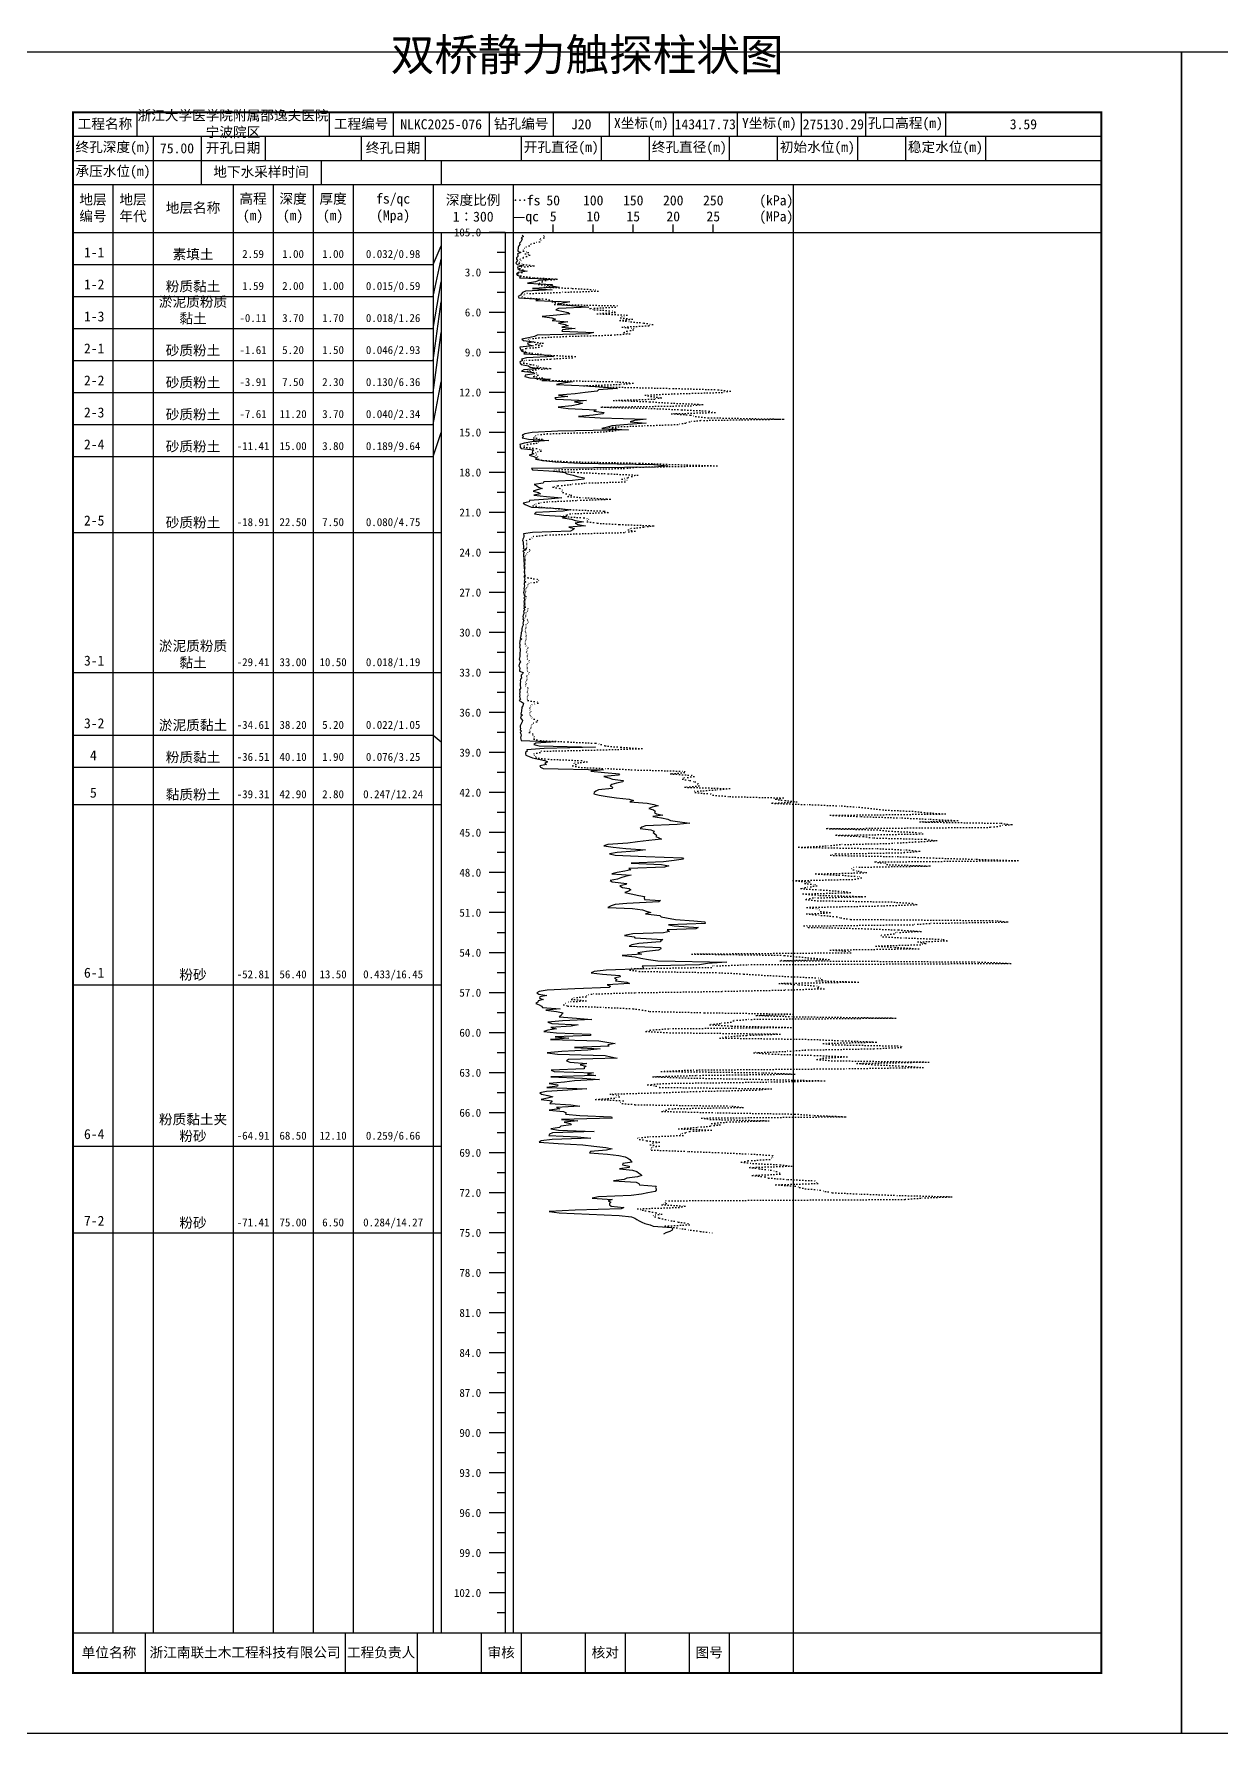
# Model space of a CAD drawing. Extents: x 297 to 65340, y 0 to 425.
# Drawn here: x 5950.3 to 6246.9, y 0 to 424.6 of the extents above; entities that cross this region are included whole.
import ezdxf
from ezdxf.enums import TextEntityAlignment as Align

# ---------------------------------------------------------------- set-up
doc = ezdxf.new("R2010")
doc.units = 0
doc.linetypes.add('DOT', pattern=[6.35, 0, -6.35])
doc.layers.add('FRAME', color=7, linetype='CONTINUOUS')
doc.layers.add('STRATUM', color=7, linetype='CONTINUOUS')
doc.styles.add('ST', font='')
doc.styles.get('ST').set_extended_font_data('SimSun')

msp = doc.modelspace()

# ---------------------------------------------------------------- linework, layer by layer
at = {"layer": 'FRAME', "color": 245, "linetype": 'Continuous'}
for points in [[(5940, 0), (6237, 0), (6237, 420), (5940, 420)], [(6237, 0), (6534, 0), (6534, 420), (6237, 420)]]:
    msp.add_lwpolyline(points, close=True, dxfattribs=at)
at = {"layer": 'FRAME', "linetype": 'Continuous', "const_width": 0.5}
msp.add_lwpolyline([(5960, 15), (6217, 15), (6217, 405), (5960, 405)], close=True, dxfattribs=at)
at = {"layer": 'FRAME', "color": 0, "linetype": 'Continuous'}
for points in [[(5976, 405), (5976, 399)], [(6024, 405), (6024, 399)], [(6040, 405), (6040, 399)], [(6064, 405), (6064, 399)], [(6080, 405), (6080, 399)], [(6094, 405), (6094, 399)], [(6110, 405), (6110, 399)], [(6126, 405), (6126, 399)], [(6142, 405), (6142, 399)], [(6158, 405), (6158, 399)], [(6178, 405), (6178, 399)], [(6217, 405), (6217, 399)], [(5960, 399), (6217, 399)], [(5980, 399), (5980, 393)], [(5992, 399), (5992, 393)], [(6008, 399), (6008, 393)], [(6032, 399), (6032, 393)], [(6048, 399), (6048, 393)], [(6072, 399), (6072, 393)], [(6092, 399), (6092, 393)], [(6104, 399), (6104, 393)], [(6124, 399), (6124, 393)], [(6136, 399), (6136, 393)], [(6156, 399), (6156, 393)], [(6168, 399), (6168, 393)], [(6188, 399), (6188, 393)], [(6217, 399), (6217, 393)], [(5960, 393), (6217, 393)], [(5980, 393), (5980, 387)], [(5992, 393), (5992, 387)], [(6022, 393), (6022, 387)], [(6052, 393), (6052, 387)], [(5960, 387), (6217, 387)], [(5970, 387), (5970, 25)], [(5980, 387), (5980, 25)], [(6000, 387), (6000, 25)], [(6010, 387), (6010, 25)], [(6020, 387), (6020, 25)], [(6030, 387), (6030, 25)], [(6050, 387), (6050, 25)], [(6070, 387), (6070, 25)], [(6140, 387), (6140, 25)], [(5960, 375), (6217, 375)], [(6052, 375), (6052, 25)], [(6068, 375), (6068, 25)], [(6080, 375), (6080, 377)], [(6090, 375), (6090, 377)], [(6100, 375), (6100, 377)], [(6110, 375), (6110, 377)], [(6120, 375), (6120, 377)], [(5960, 25), (6217, 25)], [(5978, 25), (5978, 15)], [(6028, 25), (6028, 15)], [(6046, 25), (6046, 15)], [(6062, 25), (6062, 15)], [(6072, 25), (6072, 15)], [(6088, 25), (6088, 15)], [(6098, 25), (6098, 15)], [(6114, 25), (6114, 15)], [(6124, 25), (6124, 15)], [(6140, 25), (6140, 15)]]:
    msp.add_lwpolyline(points, dxfattribs=at)
at = {"layer": 'STRATUM', "linetype": 'Continuous'}
for points in [[(6068, 375), (6064, 375)], [(6072.28, 374.33), (6072.54, 374), (6072.02, 373.67), (6072.26, 373.33), (6072.08, 373), (6071.9, 372.67), (6071.6, 372.33), (6071.64, 372), (6071.38, 371.67), (6071.26, 371.33), (6071.24, 371), (6071.2, 370.67), (6071.2, 370.33), (6071.88, 370), (6071.04, 369.67), (6071.18, 369.33), (6071.14, 369), (6070.84, 368.67), (6070.8, 368.33), (6071.08, 368), (6070.82, 367.67), (6070.7, 367.33), (6071, 367), (6072.62, 366.67), (6071.08, 366.33), (6071.14, 366), (6071.56, 365.67), (6073.52, 365.33), (6071.3, 365), (6070.82, 364.67), (6071.02, 364.33), (6071.94, 364), (6071.54, 363.67), (6080.78, 363.33), (6076.44, 363), (6075.6, 362.67), (6073.62, 362.33), (6079.78, 362), (6079.66, 361.67), (6081.5, 361.33), (6074.86, 361), (6079.74, 360.67), (6073.06, 360.33), (6072.32, 360), (6072.12, 359.67), (6071.84, 359.33), (6071.28, 359), (6071.38, 358.67), (6076.78, 358.33), (6075.68, 358), (6084.14, 357.67), (6082.46, 357.33), (6081, 357), (6085.76, 356.67), (6088.94, 356.33), (6081.32, 356), (6080.62, 355.67), (6082.16, 355.33), (6083.76, 355), (6084.18, 354.67), (6080.94, 354.33), (6077.28, 354), (6079.7, 353.67), (6080.6, 353.33), (6079.78, 353), (6083.68, 352.67), (6081.34, 352.33), (6083.02, 352), (6083.7, 351.67), (6082.14, 351.33), (6085.5, 351), (6082.32, 350.67), (6082.16, 350.33), (6090.12, 350), (6088.8, 349.67), (6075.96, 349.33), (6075.34, 349), (6073.84, 348.67), (6072.2, 348.33), (6072.58, 348), (6075.14, 347.67), (6073.6, 347.33), (6073.78, 347), (6074.98, 346.67), (6071.64, 346.33), (6071.74, 346), (6071.94, 345.67), (6072.16, 345.33), (6073.04, 345), (6072.7, 344.67), (6079.3, 344.33), (6080.04, 344), (6073.3, 343.67), (6072.12, 343.33), (6072.32, 343), (6071.68, 342.67), (6071.74, 342.33), (6072, 342), (6073.86, 341.67), (6074.26, 341.33), (6076.62, 341), (6072.68, 340.67), (6072.1, 340.33), (6075.14, 340), (6075.32, 339.67), (6073.02, 339.33), (6072.92, 339), (6074.16, 338.67), (6079.28, 338.33), (6077.12, 338), (6084.82, 337.67), (6082.46, 337.33), (6080.86, 337), (6088.34, 336.67), (6092.54, 336.33), (6096.06, 336), (6091.3, 335.67), (6091, 335.33), (6088, 335), (6085.46, 334.67), (6081.32, 334.33), (6083.64, 334), (6080.38, 333.67), (6080.7, 333.33), (6088.34, 333), (6085.32, 332.67), (6087.34, 332.33), (6086.28, 332), (6084.66, 331.67), (6081.28, 331.33), (6083.7, 331), (6090.7, 330.67), (6090.16, 330.33), (6092.7, 330), (6092.42, 329.67), (6089.98, 329.33), (6086.3, 329), (6091.74, 328.67), (6103.2, 328.33), (6100.28, 328), (6099.2, 327.67), (6103.24, 327.33), (6098.68, 327), (6094.66, 326.67), (6093.56, 326.33), (6092.12, 326), (6098.84, 325.67), (6081.2, 325.33), (6074.78, 325), (6072.94, 324.67), (6072.22, 324.33), (6072.56, 324), (6072.28, 323.67), (6073.8, 323.33), (6078.9, 323), (6074.66, 322.67), (6072.76, 322.33), (6071.66, 322), (6071.74, 321.67), (6071.72, 321.33), (6071.98, 321), (6075.18, 320.67), (6074.86, 320.33), (6074.76, 320), (6075.14, 319.67), (6073.98, 319.33), (6075.12, 319), (6075.9, 318.67), (6075.54, 318.33), (6077.48, 318), (6080.46, 317.67), (6086.76, 317.33), (6105.14, 317), (6108.64, 316.67), (6105.6, 316.33), (6074.58, 316), (6074.8, 315.67), (6080.24, 315.33), (6083.02, 315), (6083.52, 314.67), (6085, 314.33), (6085.98, 314), (6087.78, 313.67), (6087.66, 313.33), (6084.86, 313), (6077.64, 312.67), (6077.52, 312.33), (6075.26, 312), (6075.88, 311.67), (6076.36, 311.33), (6077.28, 311), (6075.96, 310.67), (6074.98, 310.33), (6076.34, 310), (6076.86, 309.67), (6075.14, 309.33), (6078.36, 309), (6082.16, 308.67), (6078.72, 308.33), (6074.08, 308), (6074.02, 307.67), (6072.48, 307.33), (6073, 307), (6073.78, 306.67), (6074.6, 306.33), (6081.66, 306), (6084.36, 305.67), (6082.48, 305.33), (6075.68, 305), (6075.36, 304.67), (6077.62, 304.33), (6083.36, 304), (6082.36, 303.67), (6084.6, 303.33), (6085.46, 303), (6087.58, 302.67), (6085.46, 302.33), (6086.14, 302), (6088.06, 301.67), (6083.92, 301.33), (6085.36, 301), (6084.88, 300.67), (6084.3, 300.33), (6074.86, 300), (6072.56, 299.67), (6072.64, 299.33), (6072.66, 299), (6072.54, 298.67), (6072.38, 298.33), (6072.3, 298), (6072.46, 297.67), (6072.5, 297.33), (6072.52, 297), (6072.56, 296.67), (6072.56, 296.33), (6072.46, 296), (6073.14, 295.67), (6072.44, 295.33), (6072.74, 295), (6072.56, 294.67), (6072.62, 294.33), (6072.58, 294), (6072.66, 293.67), (6072.68, 293.33), (6072.68, 293), (6072.68, 292.67), (6072.74, 292.33), (6072.72, 292), (6072.7, 291.67), (6072.76, 291.33), (6072.74, 291), (6072.8, 290.67), (6072.74, 290.33), (6072.78, 290), (6072.82, 289.67), (6072.94, 289.33), (6072.68, 289), (6072.86, 288.67), (6072.9, 288.33), (6072.76, 288), (6073.2, 287.67), (6072.78, 287.33), (6072.76, 287), (6072.8, 286.67), (6072.76, 286.33), (6072.7, 286), (6072.78, 285.67), (6072.68, 285.33), (6072.62, 285), (6072.68, 284.67), (6072.72, 284.33), (6072.96, 284), (6072.66, 283.67), (6072.82, 283.33), (6072.78, 283), (6072.68, 282.67), (6072.74, 282.33), (6072.74, 282), (6072.68, 281.67), (6072.74, 281.33), (6072.68, 281), (6072.94, 280.67), (6072.62, 280.33), (6072.68, 280), (6072.64, 279.67), (6072.48, 279.33), (6072.44, 279), (6072.48, 278.67), (6072.42, 278.33), (6072.68, 278), (6072.46, 277.67), (6072.42, 277.33), (6072.46, 277), (6072.38, 276.67), (6072.22, 276.33), (6072.18, 276), (6072.2, 275.67), (6072.16, 275.33), (6072.02, 275), (6072, 274.67), (6071.9, 274.33), (6071.94, 274), (6071.78, 273.67), (6072.16, 273.33), (6071.7, 273), (6071.7, 272.67), (6071.62, 272.33), (6071.66, 272), (6071.66, 271.67), (6071.56, 271.33), (6071.76, 271), (6071.72, 270.67), (6071.72, 270.33), (6071.64, 270), (6071.66, 269.67), (6071.64, 269.33), (6071.7, 269), (6071.62, 268.67), (6071.48, 268.33), (6071.68, 268), (6071.86, 267.67), (6071.58, 267.33), (6071.46, 267), (6071.38, 266.67), (6071.54, 266.33), (6071.68, 266), (6071.56, 265.67), (6071.58, 265.33), (6072.48, 265), (6072.34, 264.67), (6072.02, 264.33), (6071.98, 264), (6072.04, 263.67), (6071.8, 263.33), (6071.72, 263), (6071.8, 262.67), (6071.72, 262.33), (6071.72, 262), (6071.72, 261.67), (6071.8, 261.33), (6071.8, 261), (6071.6, 260.67), (6071.66, 260.33), (6071.66, 260), (6071.6, 259.67), (6071.66, 259.33), (6071.56, 259), (6071.66, 258.67), (6071.82, 258.33), (6071.48, 258), (6072.1, 257.67), (6072.58, 257.33), (6072.52, 257), (6072.4, 256.67), (6072.14, 256.33), (6072.16, 256), (6072.1, 255.67), (6072.04, 255.33), (6072, 255), (6071.94, 254.67), (6072.3, 254.33), (6071.9, 254), (6071.8, 253.67), (6072.08, 253.33), (6072.36, 253), (6072.22, 252.67), (6072.06, 252.33), (6071.9, 252), (6071.72, 251.67), (6071.72, 251.33), (6071.82, 251), (6071.72, 250.67), (6072.1, 250.33), (6071.72, 250), (6071.9, 249.67), (6071.98, 249.33), (6071.88, 249), (6071.86, 248.67), (6071.92, 248.33), (6071.96, 248), (6080.66, 247.67), (6075.68, 247.33), (6075.18, 247), (6076.5, 246.67), (6090.54, 246.33), (6077.78, 246), (6073.44, 245.67), (6073.46, 245.33), (6073.1, 245), (6073.12, 244.67), (6073.14, 244.33), (6074, 244), (6074.84, 243.67), (6076.34, 243.33), (6077.92, 243), (6078.56, 242.67), (6077.92, 242.33), (6078.32, 242), (6076.64, 241.67), (6076.84, 241.33), (6077.46, 241), (6092.58, 240.67), (6089.38, 240.33), (6092.86, 240), (6096.54, 239.67), (6096.34, 239.33), (6092.64, 239), (6093.88, 238.67), (6094.84, 238.33), (6097.46, 238), (6097.42, 237.67), (6095.8, 237.33), (6094.64, 237), (6094.24, 236.67), (6094.84, 236.33), (6094.76, 236), (6091.36, 235.67), (6090.66, 235.33), (6090.2, 235), (6090.18, 234.67), (6091.48, 234.33), (6093.52, 234), (6095.78, 233.67), (6099, 233.33), (6100.08, 233), (6099.16, 232.67), (6103.44, 232.33), (6105.12, 232), (6106.26, 231.67), (6104.76, 231.33), (6103.86, 231), (6105.08, 230.67), (6105.5, 230.33), (6105.32, 230), (6105.84, 229.67), (6107.42, 229.33), (6104.92, 229), (6107.1, 228.67), (6108.62, 228.33), (6109.32, 228), (6111.68, 227.67), (6114.12, 227.33), (6111, 227), (6103.06, 226.67), (6102.14, 226.33), (6101.7, 226), (6104.36, 225.67), (6105.2, 225.33), (6104.94, 225), (6105.38, 224.67), (6105.8, 224.33), (6105.68, 224), (6106.38, 223.67), (6107.04, 223.33), (6103.88, 223), (6101.06, 222.67), (6098.62, 222.33), (6093.62, 222), (6092.68, 221.67), (6095.02, 221.33), (6098.14, 221), (6103.08, 220.67), (6100.42, 220.33), (6095.96, 220), (6094.1, 219.67), (6095.5, 219.33), (6103.18, 219), (6112.34, 218.67), (6112.58, 218.33), (6110.26, 218), (6107.54, 217.67), (6099.52, 217.33), (6107.06, 217), (6108.88, 216.67), (6107.82, 216.33), (6098.94, 216), (6099.42, 215.67), (6097.86, 215.33), (6095.96, 215), (6094.64, 214.67), (6099.48, 214.33), (6098, 214), (6096.88, 213.67), (6096.06, 213.33), (6094.26, 213), (6094.76, 212.67), (6098.4, 212.33), (6098.12, 212), (6096.64, 211.67), (6097.34, 211.33), (6099.02, 211), (6099.42, 210.67), (6098.62, 210.33), (6097.88, 210), (6099.52, 209.67), (6101.44, 209.33), (6102.78, 209), (6102.72, 208.67), (6102.78, 208.33), (6106.78, 208), (6106.4, 207.67), (6098.44, 207.33), (6095.48, 207), (6094.52, 206.67), (6093.66, 206.33), (6099.8, 206), (6102.34, 205.67), (6103.48, 205.33), (6104.4, 205), (6103.08, 204.67), (6106.62, 204.33), (6107, 204), (6108.34, 203.67), (6110.54, 203.33), (6115.16, 203), (6117.88, 202.67), (6117.96, 202.33), (6108.78, 202), (6110.22, 201.67), (6116.24, 201.33), (6115.62, 201), (6108.5, 200.67), (6109.1, 200.33), (6107.6, 200), (6099.9, 199.67), (6097.78, 199.33), (6100.26, 199), (6100.44, 198.67), (6107.42, 198.33), (6106.92, 198), (6106.76, 197.67), (6101.44, 197.33), (6099.64, 197), (6099, 196.67), (6106.82, 196.33), (6106.86, 196), (6106.3, 195.67), (6103.32, 195.33), (6101.16, 195), (6102.08, 194.67), (6097.2, 194.33), (6100.5, 194), (6101.92, 193.67), (6103.82, 193.33), (6106.12, 193), (6123.42, 192.67), (6118.54, 192.33), (6116.54, 192), (6102.2, 191.67), (6102.5, 191.33), (6102.66, 191), (6093.26, 190.67), (6090.26, 190.33), (6089.52, 190), (6092.36, 189.67), (6096.62, 189.33), (6096.74, 189), (6095.36, 188.67), (6095.9, 188.33), (6095.56, 188), (6098.42, 187.67), (6099.1, 187.33), (6093.48, 187), (6094.32, 186.67), (6094, 186.33), (6085.38, 186), (6078.46, 185.67), (6076.46, 185.33), (6075.9, 185), (6076.44, 184.67), (6078.38, 184.33), (6076.68, 184), (6076.6, 183.67), (6077.48, 183.33), (6076.28, 183), (6076.16, 182.67), (6075.62, 182.33), (6076.52, 182), (6077.06, 181.67), (6077.3, 181.33), (6081.76, 181), (6078.18, 180.67), (6080.8, 180.33), (6082.5, 180), (6082.16, 179.67), (6082.02, 179.33), (6081.52, 179), (6085.84, 178.67), (6089.68, 178.33), (6082.34, 178), (6078.64, 177.67), (6079.7, 177.33), (6086.28, 177), (6084.46, 176.67), (6079.42, 176.33), (6080.86, 176), (6078.68, 175.67), (6077.68, 175.33), (6080.84, 175), (6089.34, 174.67), (6089.32, 174.33), (6080.46, 174), (6083.9, 173.67), (6079.36, 173.33), (6091.4, 173), (6093.42, 172.67), (6095.48, 172.33), (6093.66, 172), (6094, 171.67), (6085.36, 171.33), (6091.76, 171), (6088.64, 170.67), (6082.14, 170.33), (6078.48, 170), (6081.06, 169.67), (6092.96, 169.33), (6094.4, 169), (6095.98, 168.67), (6083.8, 168.33), (6083.36, 168), (6084.12, 167.67), (6088.4, 167.33), (6086.78, 167), (6088.28, 166.67), (6087.78, 166.33), (6087.7, 166), (6079.46, 165.67), (6080.22, 165.33), (6090.1, 165), (6088.54, 164.67), (6090.66, 164.33), (6079.42, 164), (6087.34, 163.67), (6091.54, 163.33), (6085.32, 163), (6082.86, 162.67), (6079.02, 162.33), (6081.12, 162), (6081.08, 161.67), (6078.44, 161.33), (6088.4, 161), (6083.62, 160.67), (6078.3, 160.33), (6076.64, 160), (6077.08, 159.67), (6078.66, 159.33), (6079.92, 159), (6078.56, 158.67), (6077.02, 158.33), (6079.78, 158), (6079.48, 157.67), (6079.18, 157.33), (6084.44, 157), (6086.66, 156.67), (6080.84, 156.33), (6081.68, 156), (6079.02, 155.67), (6082.54, 155.33), (6083.26, 155), (6083.08, 154.67), (6086.64, 154.33), (6094.58, 154), (6094.76, 153.67), (6082.04, 153.33), (6086.18, 153), (6082.76, 152.67), (6084.34, 152.33), (6084.46, 152), (6081.88, 151.67), (6081.58, 151.33), (6079.4, 151), (6081.3, 150.67), (6090.2, 150.33), (6079.86, 150), (6079.06, 149.67), (6078.88, 149.33), (6086.06, 149), (6089.44, 148.67), (6079.78, 148.33), (6077.02, 148), (6076.46, 147.67), (6081.28, 147.33), (6087.4, 147), (6090.16, 146.67), (6093.12, 146.33), (6094.72, 146), (6093.36, 145.67), (6089.32, 145.33), (6089.08, 145), (6093.56, 144.67), (6096.36, 144.33), (6098.02, 144), (6098.66, 143.67), (6099.14, 143.33), (6099.44, 143), (6099.74, 142.67), (6097.44, 142.33), (6097.28, 142), (6099, 141.67), (6099, 141.33), (6096.6, 141), (6099.78, 140.67), (6100.86, 140.33), (6101.32, 140), (6101.82, 139.67), (6102.16, 139.33), (6101.04, 139), (6098.44, 138.67), (6097.72, 138.33), (6095.06, 138), (6100.7, 137.67), (6101.36, 137.33), (6101.56, 137), (6105.76, 136.67), (6105.56, 136.33), (6105.7, 136), (6105.72, 135.67), (6105.48, 135.33), (6103.68, 135), (6102.08, 134.67), (6099.48, 134.33), (6091.3, 134), (6089.74, 133.67), (6094.76, 133.33), (6093.76, 133), (6094.44, 132.67), (6094.1, 132.33), (6094.06, 132), (6094.5, 131.67), (6097.62, 131.33), (6096.98, 131), (6085.5, 130.67), (6079.02, 130.33), (6081.46, 130), (6089, 129.67), (6096.5, 129.33), (6099.56, 129), (6100.36, 128.67), (6100.94, 128.33), (6101.52, 128), (6102.18, 127.67), (6102.86, 127.33), (6104.2, 127), (6104.94, 126.67), (6109.62, 126.33), (6109.78, 126), (6109.7, 125.67), (6109.16, 125.33), (6108.18, 125), (6107.58, 124.67)], [(6050, 367), (6052, 371.67)], [(6068, 370), (6066, 370)], [(5960, 367), (5970, 367)], [(5970, 367), (5980, 367)], [(5980, 367), (6000, 367)], [(6000, 367), (6010, 367)], [(6010, 367), (6020, 367)], [(6020, 367), (6030, 367)], [(6030, 367), (6050, 367)], [(6050, 359), (6052, 368.33)], [(6050, 351), (6052, 362.67)], [(6068, 365), (6064, 365)], [(5960, 359), (5970, 359)], [(5970, 359), (5980, 359)], [(5980, 359), (6000, 359)], [(6000, 359), (6010, 359)], [(6010, 359), (6020, 359)], [(6020, 359), (6030, 359)], [(6030, 359), (6050, 359)], [(6050, 343), (6052, 357.67)], [(6068, 360), (6066, 360)], [(6068, 355), (6064, 355)], [(5960, 351), (5970, 351)], [(5970, 351), (5980, 351)], [(5980, 351), (6000, 351)], [(6000, 351), (6010, 351)], [(6010, 351), (6020, 351)], [(6020, 351), (6030, 351)], [(6030, 351), (6050, 351)], [(6050, 335), (6052, 350)], [(6068, 350), (6066, 350)], [(6068, 345), (6064, 345)], [(5960, 343), (5970, 343)], [(5970, 343), (5980, 343)], [(5980, 343), (6000, 343)], [(6000, 343), (6010, 343)], [(6010, 343), (6020, 343)], [(6020, 343), (6030, 343)], [(6030, 343), (6050, 343)], [(6068, 340), (6066, 340)], [(6050, 327), (6052, 337.67)], [(5960, 335), (5970, 335)], [(5970, 335), (5980, 335)], [(5980, 335), (6000, 335)], [(6000, 335), (6010, 335)], [(6010, 335), (6020, 335)], [(6020, 335), (6030, 335)], [(6030, 335), (6050, 335)], [(6068, 335), (6064, 335)], [(5960, 327), (5970, 327)], [(5970, 327), (5980, 327)], [(5980, 327), (6000, 327)], [(6000, 327), (6010, 327)], [(6010, 327), (6020, 327)], [(6020, 327), (6030, 327)], [(6030, 327), (6050, 327)], [(6068, 330), (6066, 330)], [(6050, 319), (6052, 325)], [(6068, 325), (6064, 325)], [(5960, 319), (5970, 319)], [(5970, 319), (5980, 319)], [(5980, 319), (6000, 319)], [(6000, 319), (6010, 319)], [(6010, 319), (6020, 319)], [(6020, 319), (6030, 319)], [(6030, 319), (6050, 319)], [(6068, 320), (6066, 320)], [(6068, 315), (6064, 315)], [(6068, 310), (6066, 310)], [(6068, 305), (6064, 305)], [(5960, 300), (5970, 300)], [(5970, 300), (5980, 300)], [(5980, 300), (6000, 300)], [(6000, 300), (6010, 300)], [(6010, 300), (6020, 300)], [(6020, 300), (6030, 300)], [(6030, 300), (6050, 300)], [(6050, 300), (6052, 300)], [(6068, 300), (6066, 300)], [(6068, 295), (6064, 295)], [(6068, 290), (6066, 290)], [(6068, 285), (6064, 285)], [(6068, 280), (6066, 280)], [(6068, 275), (6064, 275)], [(6068, 270), (6066, 270)], [(5960, 265), (5970, 265)], [(5970, 265), (5980, 265)], [(5980, 265), (6000, 265)], [(6000, 265), (6010, 265)], [(6010, 265), (6020, 265)], [(6020, 265), (6030, 265)], [(6030, 265), (6050, 265)], [(6050, 265), (6052, 265)], [(6068, 265), (6064, 265)], [(6068, 260), (6066, 260)], [(6068, 255), (6064, 255)], [(5960, 249.33), (5970, 249.33)], [(5970, 249.33), (5980, 249.33)], [(5980, 249.33), (6000, 249.33)], [(6000, 249.33), (6010, 249.33)], [(6010, 249.33), (6020, 249.33)], [(6020, 249.33), (6030, 249.33)], [(6030, 249.33), (6050, 249.33)], [(6050, 249.33), (6052, 247.67)], [(6068, 250), (6066, 250)], [(6068, 245), (6064, 245)], [(5960, 241.33), (5970, 241.33)], [(5970, 241.33), (5980, 241.33)], [(5980, 241.33), (6000, 241.33)], [(6000, 241.33), (6010, 241.33)], [(6010, 241.33), (6020, 241.33)], [(6020, 241.33), (6030, 241.33)], [(6030, 241.33), (6050, 241.33)], [(6050, 241.33), (6052, 241.33)], [(6068, 240), (6066, 240)], [(6068, 235), (6064, 235)], [(5960, 232), (5970, 232)], [(5970, 232), (5980, 232)], [(5980, 232), (6000, 232)], [(6000, 232), (6010, 232)], [(6010, 232), (6020, 232)], [(6020, 232), (6030, 232)], [(6030, 232), (6050, 232)], [(6050, 232), (6052, 232)], [(6068, 230), (6066, 230)], [(6068, 225), (6064, 225)], [(6068, 220), (6066, 220)], [(6068, 215), (6064, 215)], [(6068, 210), (6066, 210)], [(6068, 205), (6064, 205)], [(6068, 200), (6066, 200)], [(6068, 195), (6064, 195)], [(5960, 187), (5970, 187)], [(5970, 187), (5980, 187)], [(5980, 187), (6000, 187)], [(6000, 187), (6010, 187)], [(6010, 187), (6020, 187)], [(6020, 187), (6030, 187)], [(6030, 187), (6050, 187)], [(6050, 187), (6052, 187)], [(6068, 190), (6066, 190)], [(6068, 185), (6064, 185)], [(6068, 180), (6066, 180)], [(6068, 175), (6064, 175)], [(6068, 170), (6066, 170)], [(6068, 165), (6064, 165)], [(6068, 160), (6066, 160)], [(6068, 155), (6064, 155)], [(6068, 150), (6066, 150)], [(5960, 146.67), (5970, 146.67)], [(5970, 146.67), (5980, 146.67)], [(5980, 146.67), (6000, 146.67)], [(6000, 146.67), (6010, 146.67)], [(6010, 146.67), (6020, 146.67)], [(6020, 146.67), (6030, 146.67)], [(6030, 146.67), (6050, 146.67)], [(6050, 146.67), (6052, 146.67)], [(6068, 145), (6064, 145)], [(6068, 140), (6066, 140)], [(6068, 135), (6064, 135)], [(6068, 130), (6066, 130)], [(5960, 125), (5970, 125)], [(5970, 125), (5980, 125)], [(5980, 125), (6000, 125)], [(6000, 125), (6010, 125)], [(6010, 125), (6020, 125)], [(6020, 125), (6030, 125)], [(6030, 125), (6050, 125)], [(6050, 125), (6052, 125)], [(6068, 125), (6064, 125)], [(6068, 120), (6066, 120)], [(6068, 115), (6064, 115)], [(6068, 110), (6066, 110)], [(6068, 105), (6064, 105)], [(6068, 100), (6066, 100)], [(6068, 95), (6064, 95)], [(6068, 90), (6066, 90)], [(6068, 85), (6064, 85)], [(6068, 80), (6066, 80)], [(6068, 75), (6064, 75)], [(6068, 70), (6066, 70)], [(6068, 65), (6064, 65)], [(6068, 60), (6066, 60)], [(6068, 55), (6064, 55)], [(6068, 50), (6066, 50)], [(6068, 45), (6064, 45)], [(6068, 40), (6066, 40)], [(6068, 35), (6064, 35)], [(6068, 30), (6066, 30)]]:
    msp.add_lwpolyline(points, dxfattribs=at)
at = {"layer": 'STRATUM', "linetype": 'DOT', "ltscale": 0.1}
msp.add_lwpolyline([(6077.54, 374.33), (6077.78, 374), (6077.62, 373.67), (6076.7, 373.33), (6077, 373), (6076.6, 372.67), (6075.24, 372.33), (6074.42, 372), (6073.96, 371.67), (6073.28, 371.33), (6072.86, 371), (6072.48, 370.67), (6072.62, 370.33), (6073.76, 370), (6073.06, 369.67), (6074.06, 369.33), (6073.32, 369), (6072.48, 368.67), (6071.68, 368.33), (6071.98, 368), (6071.66, 367.67), (6071.48, 367.33), (6072.62, 367), (6075.12, 366.67), (6072.08, 366.33), (6071.64, 366), (6072.5, 365.67), (6072.66, 365.33), (6072.14, 365), (6071.08, 364.67), (6071.18, 364.33), (6072.68, 364), (6075.34, 363.67), (6080.94, 363.33), (6078.1, 363), (6077.28, 362.67), (6076.6, 362.33), (6076.44, 362), (6079.76, 361.67), (6077.84, 361.33), (6084.9, 361), (6090.58, 360.67), (6091.14, 360.33), (6081.62, 360), (6072.9, 359.67), (6072.74, 359.33), (6072.26, 359), (6072.18, 358.67), (6078.28, 358.33), (6079.76, 358), (6079.8, 357.67), (6081.3, 357.33), (6080.44, 357), (6096.1, 356.67), (6095.46, 356.33), (6089.2, 356), (6090.32, 355.67), (6095.3, 355.33), (6095.44, 355), (6091.08, 354.67), (6098.42, 354.33), (6097.26, 354), (6096.94, 353.67), (6099.7, 353.33), (6096.72, 353), (6099.48, 352.67), (6102.72, 352.33), (6104.8, 352), (6103.78, 351.67), (6097.3, 351.33), (6100.1, 351), (6100, 350.67), (6098.44, 350.33), (6097.76, 350), (6099.04, 349.67), (6094.44, 349.33), (6083.2, 349), (6076.42, 348.67), (6073.76, 348.33), (6074.04, 348), (6074.68, 347.67), (6077.44, 347.33), (6075.68, 347), (6077.16, 346.67), (6076.42, 346.33), (6073.16, 346), (6072.4, 345.67), (6073.06, 345.33), (6073.32, 345), (6076.18, 344.67), (6078.04, 344.33), (6085.5, 344), (6084.7, 343.67), (6079.22, 343.33), (6072.92, 343), (6072.6, 342.67), (6072.66, 342.33), (6074.38, 342), (6076.34, 341.67), (6076.08, 341.33), (6079.32, 341), (6075.66, 340.67), (6073.64, 340.33), (6075.78, 340), (6075.82, 339.67), (6076.14, 339.33), (6075.14, 339), (6077.26, 338.67), (6076.08, 338.33), (6080.02, 338), (6096.04, 337.67), (6099.9, 337.33), (6096.58, 337), (6087.74, 336.67), (6095.08, 336.33), (6110.02, 336), (6121.32, 335.67), (6124.2, 335.33), (6122.18, 335), (6110.34, 334.67), (6103.04, 334.33), (6104.48, 334), (6107, 333.67), (6105.26, 333.33), (6095.12, 333), (6104.26, 332.67), (6109.52, 332.33), (6117.3, 332), (6114.42, 331.67), (6092.1, 331.33), (6104.56, 331), (6112.2, 330.67), (6118.98, 330.33), (6120.36, 330), (6109.68, 329.67), (6114.36, 329.33), (6115.66, 329), (6118.82, 328.67), (6137.54, 328.33), (6116.74, 328), (6114.04, 327.67), (6113, 327.33), (6111.02, 327), (6102.22, 326.67), (6094.08, 326.33), (6095.84, 326), (6096.32, 325.67), (6094.82, 325.33), (6089.64, 325), (6078.46, 324.67), (6075.56, 324.33), (6075.52, 324), (6075.12, 323.67), (6077.14, 323.33), (6075.18, 323), (6076.3, 322.67), (6075.86, 322.33), (6073.54, 322), (6072.74, 321.67), (6072.72, 321.33), (6075.82, 321), (6076.88, 320.67), (6076.92, 320.33), (6075.56, 320), (6075.82, 319.67), (6075.68, 319.33), (6076.06, 319), (6076.02, 318.67), (6076.36, 318.33), (6077.52, 318), (6084.42, 317.67), (6101.68, 317.33), (6109.84, 317), (6120.86, 316.67), (6100.72, 316.33), (6097.68, 316), (6080.28, 315.67), (6080.14, 315.33), (6086.24, 315), (6093.82, 314.67), (6101.06, 314.33), (6099.64, 314), (6098.6, 313.67), (6097.2, 313.33), (6098.52, 313), (6097.88, 312.67), (6087.86, 312.33), (6084.36, 312), (6081.1, 311.67), (6080, 311.33), (6081.72, 311), (6082.24, 310.67), (6082.18, 310.33), (6082.48, 310), (6083.24, 309.67), (6084.48, 309.33), (6083.76, 309), (6088.12, 308.67), (6094.26, 308.33), (6085.68, 308), (6078.48, 307.67), (6076.42, 307.33), (6075.36, 307), (6075, 306.67), (6077.04, 306.33), (6080.66, 306), (6085.1, 305.67), (6092.8, 305.33), (6093.62, 305), (6084.22, 304.67), (6083.34, 304.33), (6082.36, 304), (6087.72, 303.67), (6088.94, 303.33), (6088.52, 303), (6088.6, 302.67), (6091.14, 302.33), (6096.64, 302), (6105.08, 301.67), (6102.48, 301.33), (6099.32, 301), (6098.84, 300.67), (6100.36, 300.33), (6097.66, 300), (6085.86, 299.67), (6078.08, 299.33), (6075.08, 299), (6074.72, 298.67), (6074.14, 298.33), (6073.28, 298), (6073.3, 297.67), (6073.3, 297.33), (6073.32, 297), (6073.36, 296.67), (6073.32, 296.33), (6073.28, 296), (6074.24, 295.67), (6074.04, 295.33), (6073.6, 295), (6073.38, 294.67), (6073.14, 294.33), (6072.94, 294), (6072.96, 293.67), (6073, 293.33), (6073.02, 293), (6073, 292.67), (6072.92, 292.33), (6072.88, 292), (6072.96, 291.67), (6072.92, 291.33), (6072.9, 291), (6072.86, 290.67), (6072.84, 290.33), (6072.82, 290), (6072.86, 289.67), (6072.98, 289.33), (6072.9, 289), (6073.74, 288.67), (6076.1, 288.33), (6076.4, 288), (6075.94, 287.67), (6073.96, 287.33), (6073.66, 287), (6073.62, 286.67), (6073.36, 286.33), (6073.14, 286), (6073.08, 285.67), (6073.12, 285.33), (6073.06, 285), (6072.9, 284.67), (6072.88, 284.33), (6073.26, 284), (6073.16, 283.67), (6073.08, 283.33), (6072.92, 283), (6072.96, 282.67), (6072.96, 282.33), (6072.92, 282), (6072.96, 281.67), (6072.96, 281.33), (6073.7, 281), (6073.62, 280.67), (6073.54, 280.33), (6073.2, 280), (6073.14, 279.67), (6073.12, 279.33), (6073.12, 279), (6072.88, 278.67), (6073.52, 278.33), (6073.58, 278), (6073.82, 277.67), (6073.54, 277.33), (6073.2, 277), (6073.14, 276.67), (6073.16, 276.33), (6073.12, 276), (6073.04, 275.67), (6073, 275.33), (6073.06, 275), (6073.16, 274.67), (6073.22, 274.33), (6073.18, 274), (6073.26, 273.67), (6073.22, 273.33), (6073.14, 273), (6073, 272.67), (6072.96, 272.33), (6072.96, 272), (6073.14, 271.67), (6073.72, 271.33), (6073.58, 271), (6073.46, 270.67), (6073.3, 270.33), (6073.28, 270), (6073.6, 269.67), (6073.46, 269.33), (6073.52, 269), (6073.54, 268.67), (6073.5, 268.33), (6073.98, 268), (6073.98, 267.67), (6073.6, 267.33), (6073.44, 267), (6073.42, 266.67), (6073.46, 266.33), (6073.46, 266), (6073.48, 265.67), (6073.58, 265.33), (6074, 265), (6073.88, 264.67), (6073.44, 264.33), (6073.32, 264), (6073.44, 263.67), (6073.38, 263.33), (6073.38, 263), (6073.1, 262.67), (6073.24, 262.33), (6073.12, 262), (6073.12, 261.67), (6073.58, 261.33), (6073.66, 261), (6073.58, 260.67), (6073.54, 260.33), (6073.48, 260), (6073.7, 259.67), (6073.66, 259.33), (6073.54, 259), (6073.52, 258.67), (6073.48, 258.33), (6073.78, 258), (6076.02, 257.67), (6076.12, 257.33), (6074.76, 257), (6074.38, 256.67), (6074.18, 256.33), (6074.04, 256), (6074.2, 255.67), (6074.44, 255.33), (6074.18, 255), (6074.06, 254.67), (6074.22, 254.33), (6074.42, 254), (6074.66, 253.67), (6075.26, 253.33), (6076.12, 253), (6075.82, 252.67), (6075.04, 252.33), (6074.7, 252), (6074.52, 251.67), (6074.4, 251.33), (6074.36, 251), (6074.08, 250.67), (6074.14, 250.33), (6074.1, 250), (6074.9, 249.67), (6074.94, 249.33), (6075.26, 249), (6075.16, 248.67), (6075.22, 248.33), (6076.88, 248), (6083.72, 247.67), (6090.68, 247.33), (6092.02, 247), (6093.04, 246.67), (6096.96, 246.33), (6102.14, 246), (6091.8, 245.67), (6077, 245.33), (6076.66, 245), (6075.12, 244.67), (6075.26, 244.33), (6075.56, 244), (6075.72, 243.67), (6078.84, 243.33), (6087.1, 243), (6088.4, 242.67), (6085.16, 242.33), (6085.64, 242), (6084.94, 241.67), (6086.4, 241.33), (6093.72, 241), (6100.52, 240.67), (6112.8, 240.33), (6112.7, 240), (6109.36, 239.67), (6114.66, 239.33), (6115.12, 239), (6112.54, 238.67), (6112.36, 238.33), (6114.26, 238), (6115.5, 237.67), (6116.18, 237.33), (6116.1, 237), (6116.36, 236.67), (6113, 236.33), (6124.02, 236), (6120.52, 235.67), (6115.28, 235.33), (6115.56, 235), (6119.4, 234.67), (6120, 234.33), (6124.18, 234), (6137.46, 233.67), (6135.62, 233.33), (6138.02, 233), (6140.8, 232.67), (6134.72, 232.33), (6144.1, 232), (6152.1, 231.67), (6156.48, 231.33), (6159.44, 231), (6162.42, 230.67), (6169.78, 230.33), (6172.78, 230), (6177.98, 229.67), (6149.26, 229.33), (6157.06, 229), (6167.18, 228.67), (6174.32, 228.33), (6181.02, 228), (6171.72, 227.67), (6192.02, 227.33), (6194.58, 227), (6191.66, 226.67), (6189.14, 226.33), (6148.4, 226), (6160.98, 225.67), (6164.74, 225.33), (6171.88, 225), (6172.24, 224.67), (6150.68, 224.33), (6157.58, 224), (6160.24, 223.67), (6173.12, 223.33), (6175.74, 223), (6170.5, 222.67), (6164.7, 222.33), (6151.64, 222), (6148.08, 221.67), (6141.42, 221.33), (6161.02, 221), (6168.32, 220.67), (6171.5, 220.33), (6167.66, 220), (6150.56, 219.67), (6149.36, 219.33), (6166.08, 219), (6175.06, 218.67), (6185.82, 218.33), (6196.14, 218), (6160.44, 217.67), (6163.04, 217.33), (6163.42, 217), (6174.14, 216.67), (6155.12, 216.33), (6154.56, 216), (6155.02, 215.67), (6156.26, 215.33), (6158.18, 215), (6145.62, 214.67), (6152.34, 214.33), (6156.44, 214), (6156.92, 213.67), (6155.46, 213.33), (6139.96, 213), (6144.08, 212.67), (6142.94, 212.33), (6145.5, 212), (6145.8, 211.67), (6142.98, 211.33), (6141.94, 211), (6146.9, 210.67), (6152.64, 210.33), (6154.24, 210), (6142.5, 209.67), (6146.78, 209.33), (6157.98, 209), (6144.84, 208.67), (6143.18, 208.33), (6145.38, 208), (6164.52, 207.67), (6169.82, 207.33), (6170.82, 207), (6161.14, 206.67), (6143.46, 206.33), (6146.1, 206), (6146.46, 205.67), (6146.9, 205.33), (6149.12, 205), (6143.42, 204.67), (6147.04, 204.33), (6150.86, 204), (6151.94, 203.67), (6154.48, 203.33), (6191.04, 203), (6193.56, 202.67), (6174.02, 202.33), (6169.88, 202), (6142.74, 201.67), (6143.86, 201.33), (6157.96, 201), (6166.4, 200.67), (6171.84, 200.33), (6165.54, 200), (6165.08, 199.67), (6161.86, 199.33), (6162.48, 199), (6168.2, 198.67), (6177.56, 198.33), (6178.38, 198), (6171.2, 197.67), (6173.04, 197.33), (6171.68, 197), (6160.7, 196.67), (6165.5, 196.33), (6171.26, 196), (6149.32, 195.67), (6154.06, 195.33), (6154.26, 195), (6114.76, 194.67), (6137.88, 194.33), (6140.82, 194), (6144.5, 193.67), (6148.88, 193.33), (6136.8, 193), (6186.48, 192.67), (6194.24, 192.33), (6128.3, 192), (6119.82, 191.67), (6119.5, 191.33), (6099.14, 191), (6099.22, 190.67), (6101.54, 190.33), (6121.52, 190), (6127.7, 189.67), (6132.86, 189.33), (6139.58, 189), (6146.76, 188.67), (6147.16, 188.33), (6145.8, 188), (6156.18, 187.67), (6136.54, 187.33), (6141.48, 187), (6146.3, 186.67), (6146.2, 186.33), (6147.6, 186), (6137.74, 185.67), (6122.08, 185.33), (6100.34, 185), (6089.56, 184.67), (6088.42, 184.33), (6088.16, 184), (6084.74, 183.67), (6084.62, 183.33), (6088.12, 183), (6083.8, 182.67), (6083.16, 182.33), (6082.66, 182), (6083.76, 181.67), (6093.16, 181.33), (6100.04, 181), (6102.32, 180.67), (6104.26, 180.33), (6117.92, 180), (6139.96, 179.67), (6130.82, 179.33), (6140.14, 179), (6165.56, 178.67), (6128.18, 178.33), (6125.04, 178), (6124.36, 177.67), (6121.68, 177.33), (6119.2, 177), (6124.7, 176.67), (6139.34, 176.33), (6108.74, 176), (6104.2, 175.67), (6103.22, 175.33), (6109.26, 175), (6136.66, 174.67), (6128.22, 174.33), (6123.12, 174), (6121.72, 173.67), (6144.54, 173.33), (6152.4, 173), (6160.7, 172.67), (6147.54, 172.33), (6149.9, 172), (6167.06, 171.67), (6166.9, 171.33), (6160, 171), (6143, 170.67), (6138, 170.33), (6130.2, 170), (6134.84, 169.67), (6145.32, 169.33), (6153.38, 169), (6147.5, 168.67), (6145.96, 168.33), (6149.64, 168), (6173.74, 167.67), (6155.92, 167.33), (6160.46, 167), (6167.36, 166.67), (6172.4, 166.33), (6152.6, 166), (6114.4, 165.67), (6107.1, 165.33), (6132.52, 165), (6140.26, 164.67), (6115.58, 164.33), (6104.94, 164), (6113.8, 163.67), (6133.02, 163.33), (6147.76, 163), (6133.24, 162.67), (6107.5, 162.33), (6103.64, 162), (6105.76, 161.67), (6106.64, 161.33), (6134.44, 161), (6130.62, 160.67), (6115.78, 160.33), (6106.58, 160), (6094.28, 159.67), (6096.26, 159.33), (6096.48, 159), (6095.24, 158.67), (6090.68, 158.33), (6097.5, 158), (6096.84, 157.67), (6097.34, 157.33), (6100.58, 157), (6124.78, 156.67), (6127.42, 156.33), (6108.92, 156), (6108.24, 155.67), (6107.22, 155.33), (6121.1, 155), (6140.48, 154.67), (6145.4, 154.33), (6153.02, 154), (6117.14, 153.67), (6119.32, 153.33), (6133.78, 153), (6123.34, 152.67), (6119.68, 152.33), (6121.68, 152), (6119.16, 151.67), (6115.82, 151.33), (6111.38, 151), (6119.44, 150.67), (6114.04, 150.33), (6112.98, 150), (6111.84, 149.67), (6112.36, 149.33), (6103.68, 149), (6101.06, 148.67), (6101.68, 148.33), (6103.52, 148), (6106.52, 147.67), (6104.82, 147.33), (6104.32, 147), (6106.44, 146.67), (6104.62, 146.33), (6104.4, 146), (6104.64, 145.67), (6113.94, 145.33), (6122.2, 145), (6129.54, 144.67), (6134.86, 144.33), (6134.9, 144), (6134.64, 143.67), (6134.02, 143.33), (6128.64, 143), (6127.06, 142.67), (6129.96, 142.33), (6136.8, 142), (6139.58, 141.67), (6129.1, 141.33), (6131.52, 141), (6134.42, 140.67), (6135.82, 140.33), (6136.54, 140), (6136.64, 139.67), (6129.8, 139.33), (6132.96, 139), (6133.88, 138.67), (6138.7, 138.33), (6145.36, 138), (6145.76, 137.67), (6146.06, 137.33), (6135.64, 137), (6140.5, 136.67), (6141.64, 136.33), (6143.08, 136), (6146.72, 135.67), (6148.02, 135.33), (6149.9, 135), (6157.08, 134.67), (6166.58, 134.33), (6179.56, 134), (6171.74, 133.67), (6167.78, 133.33), (6108.1, 133), (6107.94, 132.67), (6108.24, 132.33), (6107.26, 132), (6112.88, 131.67), (6111.38, 131.33), (6101.14, 131), (6102.36, 130.67), (6104.06, 130.33), (6105.76, 130), (6107.06, 129.67), (6104.96, 129.33), (6105.48, 129), (6106.56, 128.67), (6108.1, 128.33), (6109.52, 128), (6111.36, 127.67), (6113.72, 127.33), (6113.98, 127), (6108.02, 126.67), (6110.16, 126.33), (6112.28, 126), (6114.4, 125.67), (6116.86, 125.33), (6119.72, 125), (6119.72, 124.67)], dxfattribs=at)

# ---------------------------------------------------------------- texts
at = {"layer": 'FRAME', "style": 'ST'}
msp.add_text('双桥静力触探柱状图', height=8, dxfattribs=at).set_placement((6088.5, 413), align=Align.BOTTOM_CENTER)
for s, p in [('…fs', (6070, 383)), ('—qc', (6070, 379))]:
    msp.add_text(s, height=2.5, dxfattribs=at).set_placement(p, align=Align.MIDDLE_LEFT)
for s, p in [('50', (6080, 383)), ('100', (6090, 383)), ('150', (6100, 383)), ('200', (6110, 383)), ('250', (6120, 383)), ('5', (6080, 379)), ('10', (6090, 379)), ('15', (6100, 379)), ('20', (6110, 379)), ('25', (6120, 379))]:
    msp.add_text(s, height=2.5, dxfattribs=at).set_placement(p, align=Align.MIDDLE_CENTER)
for s, p in [('(kPa)', (6140, 383)), ('(MPa)', (6140, 379))]:
    msp.add_text(s, height=2.5, dxfattribs=at).set_placement(p, align=Align.MIDDLE_RIGHT)
at = {"layer": 'FRAME', "char_height": 2.5, "attachment_point": 5, "style": 'ST'}
for s, insert, width in [('工程名称', (5968, 402), 16), ('浙江大学医学院附属邵逸夫医院宁波院区', (6000, 402), 48), ('工程编号', (6032, 402), 16), ('钻孔编号', (6072, 402), 16), ('X坐标(m)', (6102, 402), 16), ('Y坐标(m)', (6134, 402), 16), ('孔口高程(m)', (6168, 402), 20), ('NLKC2025-076', (6052, 402), 24), ('J20', (6087, 402), 14), ('143417.73', (6118, 402), 16), ('275130.29', (6150, 402), 16), ('3.59', (6197.5, 402), 39), ('终孔深度(m)', (5970, 396), 20), ('75.00', (5986, 396), 12), ('开孔日期', (6000, 396), 16), ('终孔日期', (6040, 396), 16), ('开孔直径(m)', (6082, 396), 20), ('终孔直径(m)', (6114, 396), 20), ('初始水位(m)', (6146, 396), 20), ('稳定水位(m)', (6178, 396), 20), ('承压水位(m)', (5970, 390), 20), ('地下水采样时间', (6007, 390), 30), ('地层编号', (5965, 381), 10), ('地层年代', (5975, 381), 10), ('地层名称', (5990, 381), 20), ('高程\\P(m)', (6005, 381), 10), ('深度\\P(m)', (6015, 381), 10), ('厚度\\P(m)', (6025, 381), 10), ('fs/qc\\P(Mpa)', (6040, 381), 20), ('深度比例\\P1∶300', (6060, 381), 20), ('单位名称', (5969, 20), 18), ('浙江南联土木工程科技有限公司', (6003, 20), 50), ('工程负责人', (6037, 20), 18), ('审核', (6067, 20), 10), ('核对', (6093, 20), 10), ('图号', (6119, 20), 10)]:
    msp.add_mtext(s, dxfattribs=dict(at, insert=insert, width=width))
at = {"layer": 'STRATUM', "style": 'ST'}
for s, p in [('105.0', (6062, 375)), ('3.0', (6062, 365)), ('6.0', (6062, 355)), ('9.0', (6062, 345)), ('12.0', (6062, 335)), ('15.0', (6062, 325)), ('18.0', (6062, 315)), ('21.0', (6062, 305)), ('24.0', (6062, 295)), ('27.0', (6062, 285)), ('30.0', (6062, 275)), ('33.0', (6062, 265)), ('36.0', (6062, 255)), ('39.0', (6062, 245)), ('42.0', (6062, 235)), ('45.0', (6062, 225)), ('48.0', (6062, 215)), ('51.0', (6062, 205)), ('54.0', (6062, 195)), ('57.0', (6062, 185)), ('60.0', (6062, 175)), ('63.0', (6062, 165)), ('66.0', (6062, 155)), ('69.0', (6062, 145)), ('72.0', (6062, 135)), ('75.0', (6062, 125)), ('78.0', (6062, 115)), ('81.0', (6062, 105)), ('84.0', (6062, 95)), ('87.0', (6062, 85)), ('90.0', (6062, 75)), ('93.0', (6062, 65)), ('96.0', (6062, 55)), ('99.0', (6062, 45)), ('102.0', (6062, 35))]:
    msp.add_text(s, height=2, dxfattribs=at).set_placement(p, align=Align.MIDDLE_RIGHT)
for s, p in [('1-1', (5962.75, 370)), ('1-2', (5962.75, 362)), ('1-3', (5962.75, 354)), ('2-1', (5962.75, 346)), ('2-2', (5962.75, 338)), ('2-3', (5962.75, 330)), ('2-4', (5962.75, 322)), ('2-5', (5962.75, 303)), ('3-1', (5962.75, 268)), ('3-2', (5962.75, 252.33)), ('4', (5964.25, 244.33)), ('5', (5964.25, 235)), ('6-1', (5962.75, 190)), ('6-4', (5962.75, 149.67)), ('7-2', (5962.75, 128))]:
    msp.add_text(s, height=2.5, dxfattribs=at).set_placement(p, align=Align.MIDDLE_LEFT)
for s, p in [('2.59', (6005, 368)), ('1.00', (6015, 368)), ('1.00', (6025, 368)), ('0.032/0.98', (6040, 368)), ('1.59', (6005, 360)), ('2.00', (6015, 360)), ('1.00', (6025, 360)), ('0.015/0.59', (6040, 360)), ('-0.11', (6005, 352)), ('3.70', (6015, 352)), ('1.70', (6025, 352)), ('0.018/1.26', (6040, 352)), ('-1.61', (6005, 344)), ('5.20', (6015, 344)), ('1.50', (6025, 344)), ('0.046/2.93', (6040, 344)), ('-3.91', (6005, 336)), ('7.50', (6015, 336)), ('2.30', (6025, 336)), ('0.130/6.36', (6040, 336)), ('-7.61', (6005, 328)), ('11.20', (6015, 328)), ('3.70', (6025, 328)), ('0.040/2.34', (6040, 328)), ('0.189/9.64', (6040, 320)), ('-11.41', (6005, 320)), ('15.00', (6015, 320)), ('3.80', (6025, 320)), ('-18.91', (6005, 301)), ('22.50', (6015, 301)), ('7.50', (6025, 301)), ('0.080/4.75', (6040, 301)), ('-29.41', (6005, 266)), ('33.00', (6015, 266)), ('10.50', (6025, 266)), ('0.018/1.19', (6040, 266)), ('-34.61', (6005, 250.33)), ('38.20', (6015, 250.33)), ('5.20', (6025, 250.33)), ('0.022/1.05', (6040, 250.33)), ('-36.51', (6005, 242.33)), ('40.10', (6015, 242.33)), ('1.90', (6025, 242.33)), ('0.076/3.25', (6040, 242.33)), ('-39.31', (6005, 233)), ('42.90', (6015, 233)), ('2.80', (6025, 233)), ('0.247/12.24', (6040, 233)), ('-52.81', (6005, 188)), ('56.40', (6015, 188)), ('13.50', (6025, 188)), ('0.433/16.45', (6040, 188)), ('-64.91', (6005, 147.67)), ('68.50', (6015, 147.67)), ('12.10', (6025, 147.67)), ('0.259/6.66', (6040, 147.67)), ('-71.41', (6005, 126)), ('75.00', (6015, 126)), ('6.50', (6025, 126)), ('0.284/14.27', (6040, 126))]:
    msp.add_text(s, height=2, dxfattribs=at).set_placement(p, align=Align.BOTTOM_CENTER)
at = {"layer": 'STRATUM', "char_height": 2.5, "width": 20, "attachment_point": 8, "style": 'ST'}
for s, insert in [('素填土', (5990, 368)), ('粉质黏土', (5990, 360)), ('淤泥质粉质黏土', (5990, 352)), ('砂质粉土', (5990, 344)), ('砂质粉土', (5990, 336)), ('砂质粉土', (5990, 328)), ('砂质粉土', (5990, 320)), ('砂质粉土', (5990, 301)), ('淤泥质粉质黏土', (5990, 266)), ('淤泥质黏土', (5990, 250.33)), ('粉质黏土', (5990, 242.33)), ('黏质粉土', (5990, 233)), ('粉砂', (5990, 188)), ('粉质黏土夹粉砂', (5990, 147.67)), ('粉砂', (5990, 126))]:
    msp.add_mtext(s, dxfattribs=dict(at, insert=insert))

doc.saveas('drawing.dxf')
